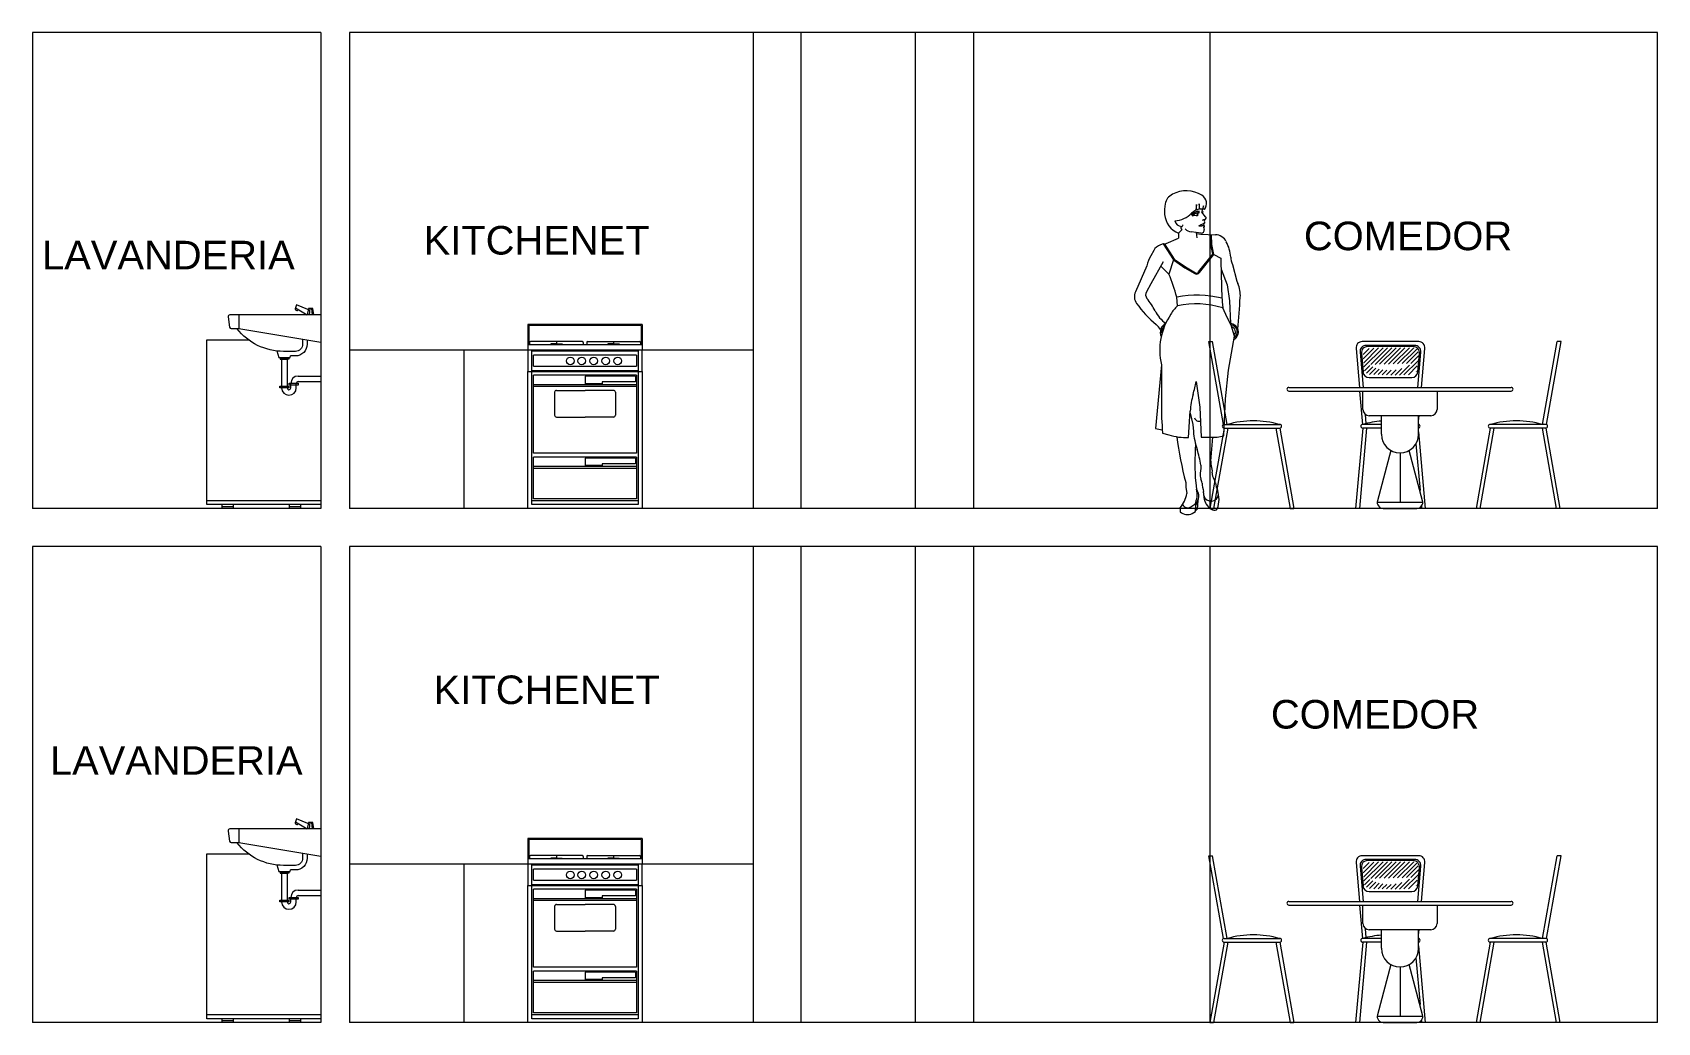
# Model space of a CAD drawing. Header units: metres. Extents: x -2 to 3328848, y -2 to 2725060.
# Drawn here: x 1663759 to 1663844.3, y 1363567.1 to 1363619.1 of the extents above; entities that cross this region are included whole.
import ezdxf

# ---------------------------------------------------------------- set-up
doc = ezdxf.new("R2010")
doc.units = ezdxf.units.M
doc.linetypes.add('0', pattern=[0])
doc.layers.get('0').update_dxf_attribs({"color": 253, "lineweight": 0})
for name, color, linetype, lineweight in [('CORTE123', 253, 'Continuous', 0), ('EFEC', 253, 'Continuous', 0), ('muebles', 253, 'Continuous', 0), ('NOITHAT', 253, 'Continuous', 0)]:
    doc.layers.add(name, color=color, linetype=linetype, lineweight=lineweight)
doc.styles.get("Standard").update_dxf_attribs({"font": 'arial.ttf'})

# ---------------------------------------------------------------- blocks, each defined once
blk = doc.blocks.new('fwerfw')
at = {"linetype": 'ByBlock'}
for p, q in [((346.5807, 374.4739), (345.9807, 374.4739)), ((345.9807, 374.4739), (345.9807, 374.3669)), ((346.5757, 374.4689), (345.9857, 374.4689)), ((345.9857, 374.4689), (345.9857, 374.3669)), ((346.5757, 374.4689), (346.5757, 374.3669)), ((346.5807, 374.4739), (346.5807, 374.3669)), ((345.9807, 374.3669), (345.9807, 374.3399)), ((346.5807, 374.3669), (345.9807, 374.3669)), ((345.9807, 374.3399), (345.9807, 374.2279)), ((346.5807, 374.3399), (345.9807, 374.3399)), ((345.9897, 374.3799), (345.9897, 374.3669)), ((346.2667, 374.3849), (345.9947, 374.3849)), ((346.0007, 373.5279), (346.0007, 374.3399)), ((346.5607, 374.3349), (346.0007, 374.3349)), ((346.0107, 374.2549), (346.0107, 374.3129)), ((346.5507, 374.3129), (346.0107, 374.3129)), ((346.1007, 374.3719), (346.1007, 374.3669)), ((346.1307, 374.3719), (346.1007, 374.3719)), ((346.1307, 374.3849), (346.1307, 374.3669)), ((346.1307, 374.3719), (346.1607, 374.3719)), ((346.1607, 374.3719), (346.1607, 374.3669)), ((346.2717, 374.3799), (346.2717, 374.3669)), ((346.2897, 374.3799), (346.2897, 374.3669)), ((346.2947, 374.3849), (346.5667, 374.3849)), ((346.4307, 374.3719), (346.4007, 374.3719)), ((346.4007, 374.3719), (346.4007, 374.3669)), ((346.4307, 374.3849), (346.4307, 374.3669)), ((346.4307, 374.3719), (346.4607, 374.3719)), ((346.4607, 374.3719), (346.4607, 374.3669)), ((346.5507, 374.3129), (346.5507, 374.2549)), ((346.5607, 374.3399), (346.5607, 373.5279)), ((346.5717, 374.3799), (346.5717, 374.3669)), ((346.5807, 374.3669), (346.5807, 374.3399)), ((346.5807, 374.2279), (346.5807, 374.3399)), ((345.9807, 374.2279), (346.5807, 374.2279)), ((345.9807, 373.5079), (345.9807, 374.2279)), ((346.0007, 374.2329), (346.5607, 374.2329)), ((346.0107, 374.2549), (346.5507, 374.2549)), ((346.5807, 374.2279), (346.5807, 373.5079)), ((346.5507, 374.2079), (346.0107, 374.2079)), ((346.0107, 373.7979), (346.0107, 374.2079)), ((346.5507, 374.1579), (346.0107, 374.1579)), ((346.5507, 374.1479), (346.0107, 374.1479)), ((346.5457, 374.2029), (346.2807, 374.2029)), ((346.2807, 374.2029), (346.2807, 374.1629)), ((346.3707, 374.1629), (346.2807, 374.1629)), ((346.5457, 374.1729), (346.3707, 374.1729)), ((346.3707, 374.1729), (346.3707, 374.1629)), ((346.5457, 374.2029), (346.5457, 374.1729)), ((346.5507, 374.2079), (346.5507, 373.7979)), ((346.1207, 374.1179), (346.1207, 373.9979)), ((346.1307, 374.1279), (346.2807, 374.1279)), ((346.4307, 374.1279), (346.2807, 374.1279)), ((346.4407, 374.1179), (346.4407, 373.9979)), ((346.1307, 373.9879), (346.2807, 373.9879)), ((346.4307, 373.9879), (346.2807, 373.9879)), ((346.5507, 373.7979), (346.0107, 373.7979)), ((346.5507, 373.7779), (346.0107, 373.7779)), ((346.0107, 373.5579), (346.0107, 373.7779)), ((346.5507, 373.7279), (346.0107, 373.7279)), ((346.5507, 373.7179), (346.0107, 373.7179)), ((346.2807, 373.7729), (346.2807, 373.7329)), ((346.5457, 373.7729), (346.2807, 373.7729)), ((346.2807, 373.7729), (346.2807, 373.7329)), ((346.3707, 373.7329), (346.2807, 373.7329)), ((346.3707, 373.7429), (346.3707, 373.7329)), ((346.5457, 373.7429), (346.3707, 373.7429)), ((346.5457, 373.7729), (346.5457, 373.7429)), ((346.5507, 373.7779), (346.5507, 373.5579)), ((346.5607, 373.5479), (346.0007, 373.5479)), ((346.5507, 373.5579), (346.0107, 373.5579)), ((346.5807, 373.5079), (345.9807, 373.5079)), ((346.5607, 373.5279), (346.0007, 373.5279))]:
    blk.add_line(p, q, dxfattribs=at)
for centre in [(346.2037, 374.2829), (346.2637, 374.2829), (346.3267, 374.2829), (346.3897, 374.2829), (346.4527, 374.2829)]:
    blk.add_circle(centre, 0.02, dxfattribs=at)
for centre, radius, start, end in [((345.9947, 374.3799), 0.005, 90, 180), ((346.2667, 374.3799), 0.005, 0, 90), ((346.2947, 374.3799), 0.005, 90, 180), ((346.5667, 374.3799), 0.005, 0, 90), ((346.1307, 374.1179), 0.01, 90, 180), ((346.4307, 374.1179), 0.01, 0, 90), ((346.1307, 373.9979), 0.01, 180, 270), ((346.4307, 373.9979), 0.01, 270, 0)]:
    blk.add_arc(centre, radius, start, end, dxfattribs=at)
blk = doc.blocks.new('12')
at = {"color": 0}
for p, q in [((195.106, 174.494), (195.137, 174.494)), ((195.224, 173.823), (195.106, 174.494)), ((195.255, 173.824), (195.137, 174.494)), ((196.806, 174.494), (196.348, 174.494)), ((197.809, 173.824), (197.927, 174.494)), ((197.839, 173.823), (197.958, 174.494)), ((197.958, 174.494), (197.927, 174.494)), ((196.298, 174.439), (196.325, 174.124)), ((196.331, 174.409), (196.355, 174.124)), ((196.337, 174.339), (196.347, 174.339)), ((196.341, 174.399), (196.355, 174.249)), ((196.355, 174.389), (196.404, 174.438)), ((196.357, 174.356), (196.443, 174.441)), ((196.36, 174.323), (196.481, 174.444)), ((196.362, 174.29), (196.518, 174.445)), ((196.773, 174.464), (196.38, 174.464)), ((196.762, 174.454), (196.391, 174.454)), ((196.417, 174.309), (196.553, 174.445)), ((196.453, 174.31), (196.588, 174.445)), ((196.489, 174.311), (196.624, 174.445)), ((196.526, 174.312), (196.659, 174.445)), ((196.562, 174.313), (196.694, 174.445)), ((196.598, 174.314), (196.73, 174.445)), ((196.634, 174.315), (196.765, 174.445)), ((196.671, 174.316), (196.789, 174.433)), ((196.686, 174.225), (196.801, 174.339)), ((196.707, 174.317), (196.801, 174.411)), ((196.743, 174.317), (196.805, 174.379)), ((196.798, 174.124), (196.823, 174.409)), ((196.799, 174.249), (196.812, 174.399)), ((196.807, 174.339), (196.817, 174.339)), ((196.828, 174.124), (196.855, 174.439)), ((196.339, 174.309), (196.349, 174.309)), ((196.367, 174.259), (196.409, 174.301)), ((196.382, 174.239), (196.433, 174.29)), ((196.404, 174.204), (196.749, 174.204)), ((196.407, 174.228), (196.458, 174.28)), ((196.441, 174.227), (196.486, 174.272)), ((196.476, 174.227), (196.515, 174.266)), ((196.51, 174.226), (196.547, 174.262)), ((196.545, 174.225), (196.582, 174.262)), ((196.579, 174.224), (196.622, 174.266)), ((196.614, 174.224), (196.668, 174.277)), ((196.65, 174.224), (196.73, 174.304)), ((196.722, 174.226), (196.794, 174.297)), ((196.784, 174.252), (196.787, 174.255)), ((196.804, 174.309), (196.814, 174.309)), ((195.754, 174.124), (197.554, 174.124)), ((195.754, 174.094), (197.554, 174.094)), ((196.352, 173.824), (196.328, 174.094)), ((196.354, 173.944), (196.354, 174.094)), ((196.954, 174.094), (196.954, 173.944)), ((195.23, 173.824), (195.68, 173.824)), ((196.504, 173.824), (196.352, 173.824)), ((196.381, 173.831), (196.375, 173.903)), ((196.904, 173.894), (196.404, 173.894)), ((196.504, 173.744), (196.504, 173.894)), ((196.804, 173.853), (196.808, 173.894)), ((196.804, 173.744), (196.804, 173.894)), ((197.834, 173.824), (197.384, 173.824)), ((195.23, 173.794), (195.115, 173.144)), ((195.26, 173.794), (195.145, 173.144)), ((195.23, 173.794), (195.68, 173.794)), ((195.649, 173.794), (195.764, 173.144)), ((195.68, 173.794), (195.794, 173.144)), ((196.352, 173.794), (196.295, 173.144)), ((196.382, 173.794), (196.325, 173.144)), ((196.504, 173.794), (196.352, 173.794)), ((196.804, 173.764), (196.858, 173.144)), ((197.384, 173.794), (197.27, 173.144)), ((197.415, 173.794), (197.3, 173.144)), ((197.834, 173.794), (197.384, 173.794)), ((197.804, 173.794), (197.919, 173.144)), ((197.834, 173.794), (197.949, 173.144)), ((196.58, 173.613), (196.471, 173.206)), ((196.654, 173.594), (196.654, 173.194)), ((196.837, 173.206), (196.729, 173.613)), ((196.783, 173.666), (196.816, 173.288)), ((196.468, 173.194), (196.841, 173.194)), ((196.827, 173.161), (196.828, 173.144)), ((195.115, 173.144), (195.145, 173.144)), ((195.764, 173.144), (195.794, 173.144)), ((196.325, 173.144), (196.295, 173.144)), ((196.519, 173.144), (196.789, 173.144)), ((196.858, 173.144), (196.828, 173.144)), ((197.3, 173.144), (197.27, 173.144)), ((197.949, 173.144), (197.919, 173.144))]:
    blk.add_line(p, q, dxfattribs=at)
for centre, radius, start, end in [((196.348, 174.444), 0.05, 90, 185), ((196.806, 174.444), 0.05, 355, 90), ((196.38, 174.414), 0.05, 90, 185), ((196.391, 174.404), 0.05, 90, 185), ((196.762, 174.404), 0.05, 355, 90), ((196.773, 174.414), 0.05, 355, 90), ((196.404, 174.254), 0.05, 185, 270), ((196.749, 174.254), 0.05, 270, 355), ((195.754, 174.109), 0.015, 90, 270), ((197.554, 174.109), 0.015, 270, 90), ((196.404, 173.944), 0.05, 180, 270), ((196.904, 173.944), 0.05, 270, 0), ((195.23, 173.809), 0.015, 90, 270), ((195.467, 173.089), 0.764, 73.8673, 106.1327), ((195.68, 173.809), 0.015, 270, 90), ((196.352, 173.809), 0.015, 90, 270), ((196.577, 172.995), 0.859, 94.8363, 105.1893), ((196.802, 173.809), 0.015, 270, 90), ((197.384, 173.809), 0.015, 90, 270), ((197.597, 173.089), 0.764, 73.8673, 106.1327), ((197.834, 173.809), 0.015, 270, 90), ((196.654, 173.744), 0.15, 180, 0), ((196.519, 173.194), 0.05, 165.0686, 270), ((196.789, 173.194), 0.05, 270, 14.9314)]:
    blk.add_arc(centre, radius, start, end, dxfattribs=at)
blk = doc.blocks.new('LAVABO1S')
at = {"layer": 'muebles', "linetype": 'Continuous'}
for p, q in [((-0.613, 8.355), (-0.642, 8.007)), ((-0.513, 8.355), (-0.484, 8.01)), ((-4.5, 8.003), (-4.5, 7.253)), ((-2.15, 5.676), (-2.15, 4.003)), ((-1.85, 5.676), (-1.85, 4.003)), ((-1.25, 4.653), (0, 4.653)), ((-1.65, 4.003), (-1.65, 4.253)), ((-1.35, 4.003), (-1.35, 4.253)), ((-1.25, 4.353), (0, 4.353))]:
    blk.add_line(p, q, dxfattribs=at)
for points in [[(-0.711, 8.299), (-1.34, 8.551), (-1.398, 8.391), (-0.755, 8.001)], [(-0.381, 8.012), (-0.438, 8.355), (-0.688, 8.355), (-0.746, 8.005)], [(-2.423, 6.027), (-2.304, 5.676), (-1.679, 5.676), (-1.66, 5.759)], [(-2.234, 5.675), (-2.234, 5.586), (-1.888, 5.586)], [(-1.753, 5.675), (-1.753, 5.586), (-2.099, 5.586)]]:
    blk.add_lwpolyline(points, dxfattribs=at)
for points in [[(0, 8.003), (-4.986, 8.003, 0.453592), (-5.085, 7.889), (-5.012, 7.339, 0.375902), (-4.912, 7.253), (-4.5, 7.253), (0, 6.503)], [(-1, 6.669), (-1, 6.403, -0.414214), (-1.4, 6.003), (-2.052, 6.003, -0.231669), (-4.6, 7.253, 1.552799)], [(-0.75, 6.628), (-0.75, 6.403, -0.414214), (-1.4, 5.753), (-1.661, 5.753, -0.02028)]]:
    blk.add_lwpolyline(points, format="xyb", dxfattribs=at)
for points in [[(-2.25, 4.003), (-2.25, 4.099), (-1.756, 4.099), (-1.756, 4.003)], [(-1.745, 4.158), (-1.745, 4.254), (-1.252, 4.254), (-1.252, 4.158)]]:
    blk.add_lwpolyline(points, close=True, dxfattribs=at)
for centre, radius, start, end in [((-1.305, 8.35), 0.101, 156.51961, 319.26806), ((-1.25, 4.253), 0.4, 90, 180), ((-1.75, 4.003), 0.4, 180, 0), ((-1.75, 4.003), 0.1, 180, 0), ((-1.25, 4.253), 0.1, 90, 180)]:
    blk.add_arc(centre, radius, start, end, dxfattribs=at)
blk = doc.blocks.new('PE-10')
for p, q in [((0.0487, 1.6295), (0.0452, 1.5985)), ((0.0482, 1.5997), (0.0487, 1.6295)), ((0.063, 1.6327), (0.0628, 1.6037)), ((0.0652, 1.6041), (0.063, 1.6327)), ((0.085, 1.6224), (0.0805, 1.6045)), ((0.0824, 1.6043), (0.085, 1.6224)), ((0.0531, 1.5686), (0.052, 1.5838)), ((0.0549, 1.5844), (0.0531, 1.5686)), ((0.0781, 1.6046), (0.0769, 1.588)), ((0.0959, 1.5646), (0.0769, 1.588)), ((0.0771, 1.5916), (0.0858, 1.5904)), ((0.0899, 1.5449), (0.0915, 1.5501)), ((-0.111, 1.4236), (-0.0464, 1.4519)), ((-0.0455, 1.4783), (-0.0464, 1.4519)), ((-0.0455, 1.4783), (-0.0328, 1.4919)), ((-0.0328, 1.4919), (-0.0264, 1.4976)), ((-0.0322, 1.5042), (-0.0316, 1.5135)), ((-0.0312, 1.5001), (-0.0322, 1.5042)), ((-0.0264, 1.4976), (-0.0312, 1.5001)), ((0.0729, 1.4787), (0.0203, 1.4851)), ((0.0473, 1.4818), (0.0492, 1.4546)), ((0.0476, 1.4768), (0.0717, 1.4728)), ((0.0612, 1.5169), (0.0721, 1.5239)), ((0.0612, 1.5169), (0.0695, 1.5169)), ((0.0695, 1.5169), (0.0769, 1.5175)), ((0.0717, 1.4728), (0.1475, 1.4699)), ((0.0721, 1.5239), (0.0819, 1.5281)), ((0.0829, 1.5173), (0.0854, 1.5184)), ((0.0871, 1.5287), (0.0854, 1.5184)), ((0.0871, 1.51), (0.0866, 1.5037)), ((0.0866, 1.5037), (0.0885, 1.4967)), ((0.1241, 1.4183), (0.1219, 1.4709)), ((0.1291, 1.4189), (0.1268, 1.4711)), ((-0.1766, 1.3874), (-0.1917, 1.3596)), ((-0.1263, 1.4221), (-0.1413, 1.417)), ((-0.1263, 1.4221), (-0.1221, 1.4248)), ((-0.1263, 1.4221), (-0.0727, 1.3389)), ((-0.1221, 1.4248), (-0.0691, 1.3424)), ((-0.1205, 1.4224), (-0.111, 1.4236)), ((0.0593, 1.2747), (0.1347, 1.3677)), ((0.0635, 1.2719), (0.1401, 1.3664)), ((0.1347, 1.3677), (0.1241, 1.4183)), ((0.1401, 1.3664), (0.1291, 1.4189)), ((0.1401, 1.3664), (0.1769, 1.3478)), ((-0.2125, 1.3071), (-0.273, 1.1702)), ((-0.1273, 1.328), (-0.1908, 1.2123)), ((-0.1403, 1.307), (-0.0967, 1.2637)), ((-0.0727, 1.3389), (-0.0967, 1.2637)), ((-0.0727, 1.3389), (-0.0123, 1.2964)), ((-0.0691, 1.3424), (-0.0096, 1.3006)), ((-0.0123, 1.2964), (0.0397, 1.2657)), ((-0.0096, 1.3006), (0.0422, 1.27)), ((0.1773, 1.2895), (0.2092, 1.2061)), ((0.2369, 1.3138), (0.2608, 1.2261)), ((-0.1908, 1.2123), (-0.215, 1.1704)), ((0.2092, 1.2061), (0.2222, 1.1233)), ((0.2608, 1.2261), (0.2662, 1.2133)), ((-0.0513, 1.0967), (-0.0556, 1.1419)), ((0.2222, 1.1233), (0.2265, 1.0035)), ((0.2089, 1.0361), (0.1861, 1.0855)), ((0.2311, 0.995), (0.2089, 1.0361)), ((0.2478, 0.9377), (0.2311, 0.995)), ((0.2158, 0.7579), (0.2478, 0.9377)), ((-0.1364, 0.7868), (-0.1679, 0.4515)), ((-0.1364, 0.7868), (-0.1365, 0.6203)), ((0.0467, 0.6998), (0.0662, 0.5649)), ((0.2012, 0.6074), (0.2158, 0.7579)), ((-0.1365, 0.6203), (-0.1365, 0.5857)), ((0.1915, 0.4144), (0.2012, 0.6074)), ((0.0063, 0.4046), (0.0151, 0.5442)), ((0.0144, 0.532), (0.0289, 0.4728)), ((0.0662, 0.5649), (0.0727, 0.4068)), ((-0.1679, 0.4515), (-0.1314, 0.4445)), ((-0.1302, 0.4285), (-0.0969, 0.4184)), ((0.0289, 0.4728), (0.0321, 0.4367)), ((0.0727, 0.4068), (0.0981, 0.4065)), ((0.0981, 0.4065), (0.1565, 0.4072)), ((0.1239, 0.2806), (0.1347, 0.4069)), ((0.1565, 0.4072), (0.1915, 0.4144)), ((0.0704, 0.26), (0.0714, 0.2421)), ((0.0714, 0.2421), (0.0676, 0.218)), ((-0.0082, 0.168), (-0.0077, 0.1445)), ((-0.0077, 0.1445), (-0.0025, 0.1112)), ((0.0439, 0.1673), (0.0491, 0.1331)), ((0.0491, 0.1331), (0.0569, 0.1132)), ((-0.0372, 0.0356), (-0.0372, 0.0149)), ((0.0259, 0.0066), (0.0438, 0.0159)), ((0.0438, 0.0159), (0.0446, 0.0482)), ((0.0515, 0.0292), (0.0439, 0.0213)), ((0.0446, 0.0482), (0.0556, 0.0736)), ((0.0556, 0.0736), (0.0515, 0.0292))]:
    blk.add_line(p, q)
for centre, radius, start, end in [((0.0802, 1.5937), 0.2003, 169.05206, 184.91961), ((-0.0447, 1.6179), 0.0731, 117.64077, 169.05206), ((-0.0056, 1.5431), 0.1574, 58.51159, 117.64077), ((0.0501, 1.6341), 0.0508, 322.37785, 58.51159), ((-0.0028, 1.5872), 0.117, 185.25728, 248.5867), ((-0.0741, 1.6795), 0.1365, 273.85577, 315.04547), ((-0.0294, 1.5495), 0.036, 189.92823, 268.67772), ((0.0622, 1.5376), 0.0546, 87.3799, 139.36812), ((0.0748, 1.5308), 0.0739, 113.62502, 135.04547), ((0.0622, 1.5376), 0.0474, 87.3799, 139.36812), ((0.04, 1.5262), 0.0444, 72.82133, 108.05076), ((0.0748, 1.5308), 0.0739, 99.39368, 111.07837), ((0.0748, 1.5308), 0.0739, 85.6198, 97.45735), ((0.0938, 1.5226), 0.0276, 94.81301, 124.66001), ((0.0748, 1.5308), 0.0739, 77.88848, 84.0746), ((0.0958, 1.5419), 0.00665, 153.4251, 210.90021), ((0.0815, 1.5333), 0.0101, 351.73524, 30.90021), ((0.0908, 1.558), 0.00793, 274.81301, 351.59795), ((0.0898, 1.5581), 0.00892, 351.59795, 46.7853), ((-0.0301, 1.5201), 0.00659, 268.67772, 14.4466), ((0.0271, 1.5408), 0.0561, 226.09931, 263.09363), ((0.0745, 1.4931), 0.0144, 263.63087, 14.75357), ((0.0789, 1.4927), 0.0249, 80.73938, 94.68261), ((0.0855, 1.5198), 0.00908, 79.90146, 113.35431), ((0.0845, 1.5147), 0.00532, 253.82654, 299.58368), ((0.0867, 1.5154), 0.00318, 13.71857, 113.18392), ((0.0878, 1.5324), 0.00373, 259.90146, 351.73524), ((0.0844, 1.5149), 0.00556, 299.58368, 13.71857), ((0.1449, 1.4026), 0.0674, 27.44874, 87.78834), ((-0.1211, 1.3572), 0.0632, 108.64714, 151.37335), ((0.0162, 1.3357), 0.2124, 4.55938, 27.44874), ((0.0128, 1.2482), 0.2329, 151.4233, 165.34442), ((3.7744, 1.3438), 3.5976, 179.93629, 184.11845), ((0.363, 1.3634), 0.1355, 184.55938, 201.44761), ((-0.7532, 0.9746), 0.7173, 13.4873, 23.76963), ((0.0485, 1.2806), 0.0173, 239.43857, 329.75421), ((0.0485, 1.2806), 0.0123, 239.43857, 331.3849), ((0.1198, 1.152), 0.1587, 356.06198, 22.72212), ((-0.2168, 1.1454), 0.0615, 156.1697, 215.55058), ((-0.1887, 1.1552), 0.0304, 149.96401, 219.31344), ((-0.4879, 0.9101), 0.3563, 26.60105, 39.31344), ((0.0509, 0.6033), 0.5491, 76.09657, 101.18699), ((-17.9789, 2.3835), 18.2992, 355.58477, 356.10708), ((0.2253, 1.4613), 0.6048, 215.55058, 229.90872), ((-0.0151, 1.1469), 0.1725, 206.60105, 235.27495), ((0.191, 0.8626), 0.336, 145.66268, 193.02796), ((0.0519, 0.9788), 0.1566, 131.22204, 152.09818), ((0.0465, 0.6477), 0.4595, 72.31102, 102.29103), ((-0.2535, 0.8926), 0.1386, 35.0506, 49.90872), ((-0.0883, 0.9576), 0.0537, 117.78333, 204.63639), ((-0.0883, 0.9576), 0.0472, 129.39042, 193.0293), ((0.2246, 0.9595), 0.0441, 297.0508, 87.57814), ((0.2246, 0.9595), 0.0374, 305.34854, 81.19419), ((0.2246, 0.9595), 0.0285, 320.82896, 71.66889), ((-0.6834, 0.8378), 0.743, 343.85664, 349.29263), ((0.4192, 0.5187), 0.4049, 163.85664, 176.38898), ((1.8302, 0.5857), 1.9667, 180, 184.58447), ((0.462, 0.475), 0.4317, 185.0832, 197.9258), ((0.0614, 0.5149), 0.0246, 196.66779, 288.6567), ((-0.0023, 0.7318), 0.3273, 253.21289, 271.51701), ((1.9086, 0.6712), 1.9817, 187.60665, 194.70893), ((1.2468, 0.2678), 1.2071, 175.25176, 184.77694), ((-0.4261, 0.1877), 0.5018, 8.29226, 17.9258), ((0.1617, 0.2721), 0.0388, 167.24904, 202.09129), ((0.0537, 0.2282), 0.0778, 353.48098, 22.09129), ((0.1233, 0.2092), 0.0563, 171.07884, 202.96405), ((-0.0012, 0.1565), 0.0789, 6.91903, 22.96405), ((0.1774, 0.2141), 0.0467, 173.48098, 215.78064), ((0.1005, 0.1587), 0.0481, 8.7459, 35.78064), ((-0.1519, 0.134), 0.1512, 319.34499, 351.30261), ((-0.0787, 0.107), 0.1304, 336.14666, 11.56447), ((0.0103, 0.0949), 0.0501, 334.85238, 21.42721), ((0.5437, 0.2226), 0.47, 186.91903, 192.4142), ((-0.0142, 0.0998), 0.1011, 0.00142, 12.4142), ((0.1248, 0.1094), 0.039, 194.18469, 356.60156), ((0.1749, 0.0998), 0.0879, 180.00142, 230.23897), ((0.3414, 0.1958), 0.1957, 188.7459, 200.34277), ((0.0283, 0.0797), 0.1382, 339.10057, 20.34277), ((0, 0.054), 0.054, 226.4502, 298.62208), ((0.0022, 0.0648), 0.0291, 204.19202, 302.62104), ((-0.2621, 0.5193), 0.5548, 300.31345, 303.06), ((0.145, 0.0638), 0.0411, 230.23897, 272.91552), ((0.1464, 0.0346), 0.0118, 272.91552, 339.10057)]:
    blk.add_arc(centre, radius, start, end)

msp = doc.modelspace()

# ---------------------------------------------------------------- linework, layer by layer
for p, q in [((1663758.958, 1363619.098), (1663758.958, 1363594.098)), ((1663774.108, 1363619.098), (1663774.108, 1363594.098)), ((1663775.608, 1363619.098), (1663775.608, 1363594.098)), ((1663796.821, 1363619.098), (1663796.821, 1363594.098)), ((1663799.321, 1363619.098), (1663799.321, 1363594.098)), ((1663805.321, 1363619.098), (1663805.321, 1363594.098)), ((1663808.383, 1363619.098), (1663808.383, 1363594.098)), ((1663820.807, 1363619.098), (1663820.807, 1363594.098)), ((1663758.958, 1363592.098), (1663758.958, 1363567.098)), ((1663774.108, 1363592.098), (1663774.108, 1363567.098)), ((1663775.608, 1363592.098), (1663775.608, 1363567.098)), ((1663796.821, 1363592.098), (1663796.821, 1363567.098)), ((1663799.321, 1363592.098), (1663799.321, 1363567.098)), ((1663805.321, 1363592.098), (1663805.321, 1363567.098)), ((1663808.383, 1363592.098), (1663808.383, 1363567.098)), ((1663820.807, 1363592.098), (1663820.807, 1363567.098))]:
    msp.add_line(p, q)
at = {"layer": 'CORTE123', "linetype": '0', "ltscale": 0.004}
for p, q in [((1663774.108, 1363619.098), (1663758.958, 1363619.098)), ((1663844.318, 1363619.098), (1663775.608, 1363619.098)), ((1663844.318, 1363594.098), (1663844.318, 1363619.098)), ((1663774.108, 1363594.098), (1663758.958, 1363594.098)), ((1663844.318, 1363594.098), (1663775.608, 1363594.098)), ((1663774.108, 1363592.098), (1663758.958, 1363592.098)), ((1663844.318, 1363592.098), (1663775.608, 1363592.098)), ((1663844.318, 1363567.098), (1663844.318, 1363592.098)), ((1663774.108, 1363567.098), (1663758.958, 1363567.098)), ((1663844.318, 1363567.098), (1663775.608, 1363567.098))]:
    msp.add_line(p, q, dxfattribs=at)
at = {"layer": 'muebles'}
for p, q in [((1663768.108, 1363594.298), (1663768.108, 1363602.954)), ((1663768.108, 1363602.954), (1663770.303, 1363602.954)), ((1663796.821, 1363602.418), (1663775.608, 1363602.418)), ((1663781.608, 1363602.418), (1663781.608, 1363594.098)), ((1663774.108, 1363594.498), (1663768.108, 1363594.498)), ((1663774.108, 1363594.298), (1663768.108, 1363594.298)), ((1663768.908, 1363594.298), (1663768.908, 1363594.098)), ((1663768.908, 1363594.198), (1663769.508, 1363594.198)), ((1663769.508, 1363594.098), (1663769.508, 1363594.298)), ((1663772.448, 1363594.298), (1663772.448, 1363594.098)), ((1663773.048, 1363594.298), (1663772.448, 1363594.298)), ((1663772.448, 1363594.198), (1663773.048, 1363594.198)), ((1663773.048, 1363594.098), (1663773.048, 1363594.298)), ((1663768.108, 1363567.298), (1663768.108, 1363575.954)), ((1663768.108, 1363575.954), (1663770.303, 1363575.954)), ((1663796.821, 1363575.418), (1663775.608, 1363575.418)), ((1663781.608, 1363575.418), (1663781.608, 1363567.098)), ((1663774.108, 1363567.498), (1663768.108, 1363567.498)), ((1663774.108, 1363567.298), (1663768.108, 1363567.298)), ((1663768.908, 1363567.298), (1663768.908, 1363567.098)), ((1663768.908, 1363567.198), (1663769.508, 1363567.198)), ((1663769.508, 1363567.098), (1663769.508, 1363567.298)), ((1663772.448, 1363567.298), (1663772.448, 1363567.098)), ((1663773.048, 1363567.298), (1663772.448, 1363567.298)), ((1663772.448, 1363567.198), (1663773.048, 1363567.198)), ((1663773.048, 1363567.098), (1663773.048, 1363567.298))]:
    msp.add_line(p, q, dxfattribs=at)

# ---------------------------------------------------------------- block references
at = {"layer": 'EFEC', "xscale": 10, "yscale": 10, "zscale": 10}
msp.add_blockref('PE-10', (1663819.62, 1363593.775), dxfattribs=at)
at = {"layer": 'muebles'}
for name, p, xscale, yscale, zscale in [('fwerfw', (1660325.174, 1359859.019), 10, 10, 10), ('12', (1662554.975, 1362470.808), 6.487622765644119, 6.487622765644119, 6.487622765644119), ('fwerfw', (1660325.174, 1359832.019), 10, 10, 10), ('12', (1662554.975, 1362443.808), 6.487622765644119, 6.487622765644119, 6.487622765644119)]:
    msp.add_blockref(name, p, dxfattribs=dict(at, xscale=xscale, yscale=yscale, zscale=zscale))
at = {"layer": 'NOITHAT', "xscale": 0.9588117708830396, "yscale": 0.9588117708830396, "zscale": 0.9588117708830396}
for p in [(1663774.108, 1363596.592), (1663774.108, 1363569.592)]:
    msp.add_blockref('LAVABO1S', p, dxfattribs=at)

# ---------------------------------------------------------------- texts
at = {"linetype": 'Continuous', "char_height": 1.5, "attachment_point": 1}
for s, insert in [('KITCHENET', (1663779.503, 1363608.935)), ('COMEDOR', (1663825.744, 1363609.163)), ('LAVANDERIA', (1663759.459, 1363608.157)), ('KITCHENET', (1663780.034, 1363585.323)), ('COMEDOR', (1663824.01, 1363584.038)), ('LAVANDERIA', (1663759.874, 1363581.609))]:
    msp.add_mtext_dynamic_manual_height_columns(s, width=45.32036, gutter_width=125, heights=[0], dxfattribs=dict(at, insert=insert))

doc.saveas('drawing.dxf')
